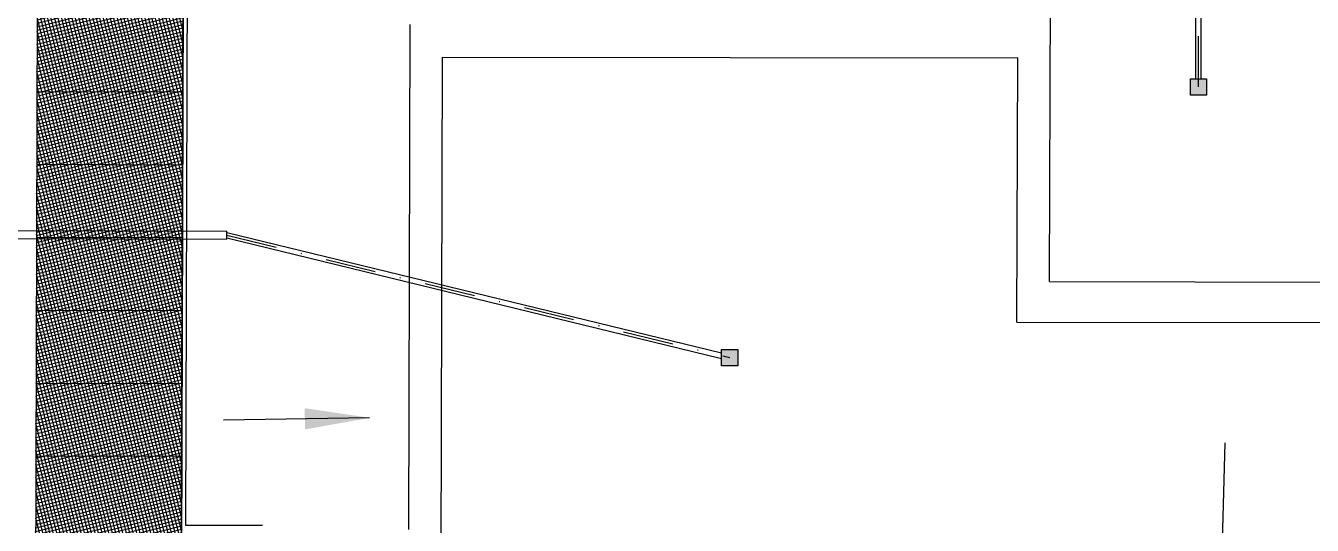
# Model space of a CAD drawing. Header units: feet. Extents: x 26064 to 27719, y 16802 to 28989.
# Drawn here: x 27265.3 to 27424.1, y 17293.3 to 17355 of the extents above; entities that cross this region are included whole.
import ezdxf

# ---------------------------------------------------------------- set-up
doc = ezdxf.new("R2010")
doc.units = ezdxf.units.FT
doc.header["$LTSCALE"] = 50
doc.header["$MEASUREMENT"] = 0
doc.linetypes.add('CENTERPL', pattern=[0.25, 0.125, -0.0625, 0, -0.0625])
for name, color, linetype in [('ALT-SD CL', 252, 'CENTERPL'), ('ALT-SD STRUCTURE', 252, 'Continuous'), ('ALT-SD-OUTER', 252, 'Continuous'), ('CONC-5INCH-BOUNDS', 251, 'Continuous'), ('CONC-5INCH-HATCH', 251, 'Continuous'), ('CURB-B', 4, 'Continuous'), ('CURB-F', 32, 'Continuous'), ('PARKSTRIPES', 32, 'Continuous'), ('SD-OUTER-PRIVATE', 6, 'Continuous'), ('SD-STRUCTURE', 6, 'Continuous'), ('SIDEWALK', 9, 'Continuous')]:
    doc.layers.add(name, color=color, linetype=linetype)
doc.styles.add('ls80', font='simplex', dxfattribs={"oblique": 15, "height": 4})
doc.dimstyles.new('dim', dxfattribs={"dimtxt": 0.18, "dimasz": 0.16, "dimexe": 0.0625, "dimexo": 0.0625, "dimgap": 0.03, "dimtad": 3, "dimdec": 4, "dimzin": 0, "dimdsep": 46, "dimtxsty": 'ls80', "dimcen": 0.09, "dimclrd": 256, "dimclre": 256, "dimclrt": 256, "dimaunit": 1, "dimadec": 4, "dimazin": 0, "dimtfac": 1, "dimtdec": 4, "dimtofl": 0, "dimtmove": 2, "dimatfit": 3, "dimfxl": 0, "dimtolj": 1, "dimtzin": 0, "dimlwd": -1, "dimlwe": -1, "dimarcsym": 0})

msp = doc.modelspace()

# ---------------------------------------------------------------- hatches: boundary and pattern name
at = {"layer": 'ALT-SD STRUCTURE'}
for points in [[(27409.06274, 17348.43179), (27411.06273, 17348.42596), (27411.05689, 17346.42597), (27409.0569, 17346.4318)], [(27351.20427, 17315.01371), (27353.20426, 17315.00788), (27353.19842, 17313.00788), (27351.19843, 17313.01372)]]:
    msp.add_hatch(color=7, dxfattribs=at).paths.add_polyline_path(points)
at = {"layer": 'CONC-5INCH-HATCH'}
h = msp.add_hatch(dxfattribs=at)
h.set_pattern_fill('ANSI37', scale=3.33, angle=329.2625, style=0)
edge = h.paths.add_edge_path()
edge.add_line((27268.47211, 17270.86874), (27284.46484, 17270.82206))
edge.add_line((27284.46484, 17270.82206), (27284.84425, 17400.82151))
edge.add_line((27284.84425, 17400.82151), (27268.85152, 17400.86819))
edge.add_arc((27268.85736, 17402.86818), 2, 234.8168815, 269.8327778, ccw=False)
edge.add_line((27267.70498, 17401.23355), (27266.84069, 17400.00758))
edge.add_line((27266.84069, 17400.00758), (27266.47446, 17271.74671))
edge.add_line((27266.47446, 17271.74671), (27267.32809, 17270.5133))
edge.add_arc((27268.46627, 17268.86875), 2, 89.8327778, 124.6866936, ccw=False)

# ---------------------------------------------------------------- linework, layer by layer
at = {"layer": 'ALT-SD CL', "color": 7}
for p, q in [((27410.05839, 17347.42888), (27410.11787, 17387.22549)), ((27290.135, 17329.11665), (27352.20135, 17314.01227))]:
    msp.add_line(p, q, dxfattribs=at)
at = {"layer": 'ALT-SD STRUCTURE', "color": 7, "flags": 128}
for points in [[(27409.06274, 17348.43179), (27411.06273, 17348.42596), (27411.05689, 17346.42597), (27409.0569, 17346.4318)], [(27351.20427, 17315.01371), (27353.20426, 17315.00788), (27353.19842, 17313.00788), (27351.19843, 17313.01372)]]:
    msp.add_lwpolyline(points, close=True, dxfattribs=at)
at = {"layer": 'ALT-SD-OUTER', "color": 7}
for p, q in [((27409.72989, 17348.42985), (27409.78638, 17386.22646)), ((27410.38988, 17348.42792), (27410.44637, 17386.22453)), ((27290.13599, 17329.45604), (27351.20305, 17314.59485)), ((27290.13401, 17328.77726), (27351.20107, 17313.91607))]:
    msp.add_line(p, q, dxfattribs=at)
at = {"layer": 'CONC-5INCH-BOUNDS', "color": 7, "flags": 128}
msp.add_lwpolyline([(27268.47211, 17270.86874), (27284.46484, 17270.82206), (27284.84425, 17400.82151), (27268.85152, 17400.86819, -0.153985725), (27267.70498, 17401.23355), (27266.84069, 17400.00758), (27266.47446, 17271.74671), (27267.32809, 17270.5133, -0.153262273)], format="xyb", close=True, dxfattribs=at)
at = {"layer": 'CURB-B', "color": 7, "flags": 128}
for points in [[(27285.34571, 17401.32005), (27285.03051, 17293.32128)], [(27285.03051, 17293.32128), (27294.53051, 17293.30817)]]:
    msp.add_lwpolyline(points, dxfattribs=at)
at = {"layer": 'CURB-F', "color": 7}
msp.add_line((27284.84425, 17400.82151), (27284.46484, 17270.82206), dxfattribs=at)
at = {"layer": 'PARKSTRIPES', "color": 7}
for p, q in [((27266.68673, 17346.87428), (27284.68665, 17346.82174)), ((27266.66046, 17337.87432), (27284.66038, 17337.82178)), ((27266.63419, 17328.87436), (27284.63412, 17328.82182)), ((27266.60792, 17319.87439), (27284.60785, 17319.82186)), ((27266.58166, 17310.87443), (27284.58158, 17310.8219)), ((27266.55539, 17301.87447), (27284.55531, 17301.82194))]:
    msp.add_line(p, q, dxfattribs=at)
at = {"layer": 'SD-OUTER-PRIVATE', "color": 7}
for p, q in [((27257.96641, 17329.71054), (27290.13646, 17329.61665)), ((27290.13354, 17328.61665), (27290.13646, 17329.61665)), ((27257.9635, 17328.71055), (27290.13354, 17328.61665))]:
    msp.add_line(p, q, dxfattribs=at)
at = {"layer": 'SIDEWALK', "color": 7}
for p, q in [((27391.67188, 17323.38994), (27391.81236, 17371.52148)), ((27312.58222, 17292.78326), (27312.76416, 17355.12292)), ((27316.53651, 17277.11764), (27316.75249, 17351.1174)), ((27316.75249, 17351.1174), (27387.7525, 17351.0191)), ((27387.65729, 17318.3955), (27387.7525, 17351.0191)), ((27391.67188, 17323.38994), (27431.18822, 17323.33524)), ((27387.65729, 17318.3955), (27427.17363, 17318.34079))]:
    msp.add_line(p, q, dxfattribs=at)

# ---------------------------------------------------------------- leaders
at = {"layer": 'SD-STRUCTURE', "color": 7}
for points in [[(27307.7573, 17306.58113), (27289.71058, 17306.28862)], [(27412.83766, 17283.90633), (27413.35542, 17303.48177)]]:
    msp.add_leader(points, dimstyle='dim', override={"dimscale": 50, "dimtad": 0, "dimpost": "'"}, dxfattribs=at)

doc.saveas('drawing.dxf')
